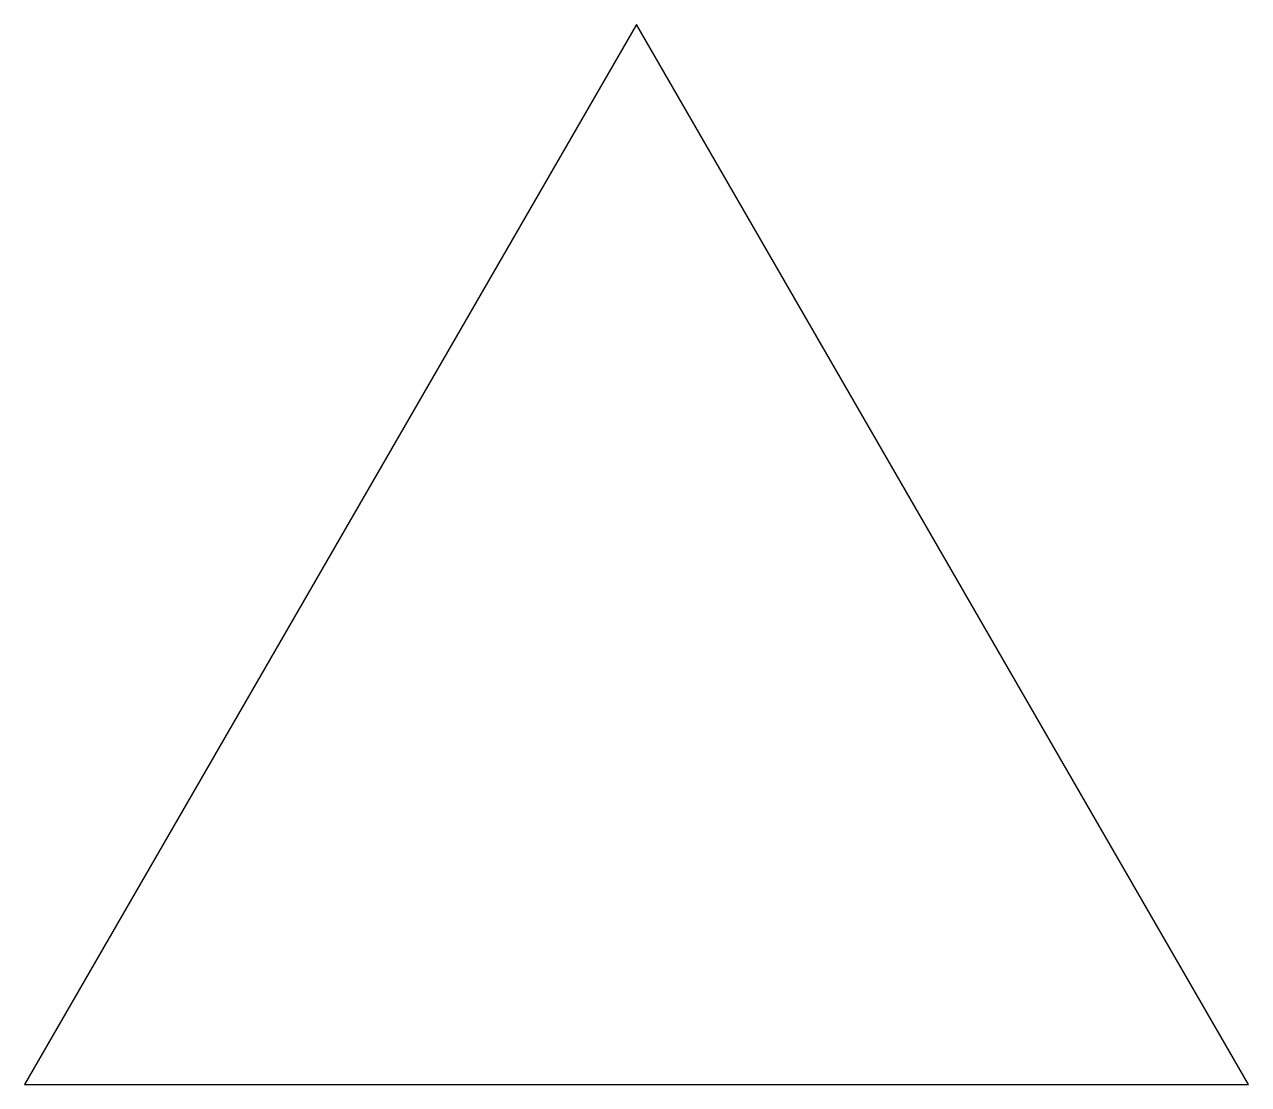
# Model space of a CAD drawing. Header units: millimetres. Extents: x -22.5 to 22.5, y -13 to 26.
import ezdxf

# ---------------------------------------------------------------- set-up
doc = ezdxf.new("R2010")
doc.units = ezdxf.units.MM

msp = doc.modelspace()

# ---------------------------------------------------------------- linework, layer by layer
msp.add_lwpolyline([(0, 26), (-22.517, -13), (22.517, -13)], close=True)

doc.saveas('drawing.dxf')
